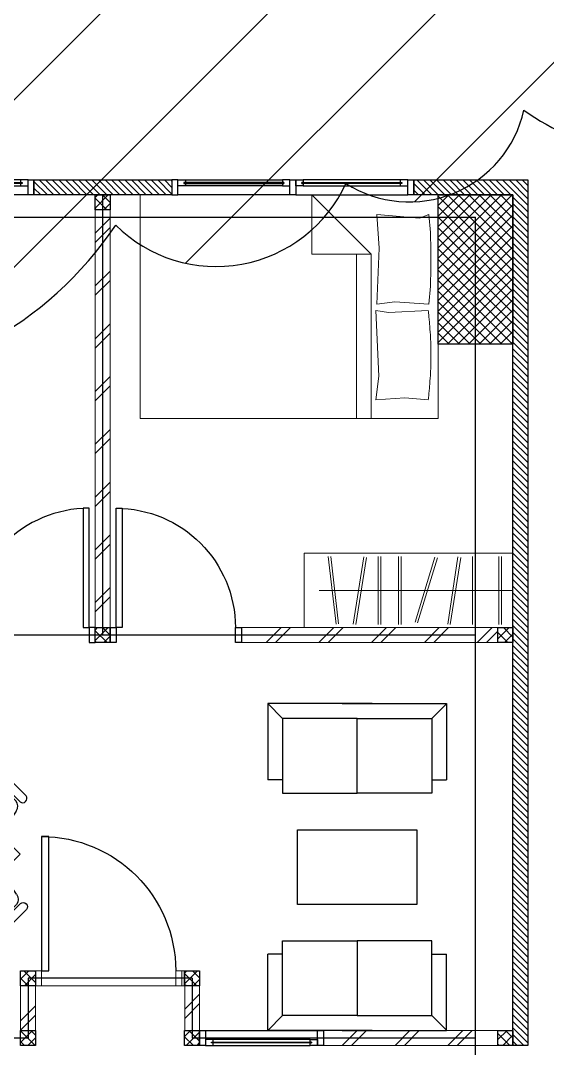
# Model space of a CAD drawing. Header units: millimetres. Extents: x -324 to 75, y -297 to 74.
# Drawn here: x -49.08 to -45.54, y 7.88 to 14.76 of the extents above; entities that cross this region are included whole.
import ezdxf

# ---------------------------------------------------------------- set-up
doc = ezdxf.new("R2010")
doc.units = ezdxf.units.MM
doc.layers.get('defpoints').update_dxf_attribs({"color": 1})
for name, color, linetype, lineweight in [('ars', 11, 'Continuous', 0), ('KOL', 1, 'Continuous', 30), ('KOLOM', 4, 'Continuous', 9), ('lan', 7, 'Continuous', 15), ('tem', 5, 'Continuous', 20)]:
    doc.layers.add(name, color=color, linetype=linetype, lineweight=lineweight)
doc.layers.add('as', color=1, linetype='Continuous', plot=False)
doc.layers.add('FURNITURE', color=68, linetype='Continuous')
doc.layers.add('Kusen', color=30, linetype='Continuous')
doc.styles.add('ATTR', font='romans.shx', dxfattribs={"width": 0.8, "height": 0.56})
pattern_1 = [(45, (0.09994, 0.1431), (-0.1767767, 0.1767767), []), (45, (0.16244, 0.1431), (-0.1767767, 0.1767767), [])]

# ---------------------------------------------------------------- blocks, each defined once
blk = doc.blocks.new('k2')
at = {"layer": 'ars'}
h = blk.add_hatch(dxfattribs=at)
h.set_pattern_fill('_USER', color=256, scale=0.05, angle=45, double=1, pattern_type=0)
h.set_pattern_definition([(45, (0, -5), (-0.03535534, 0.03535534), []), (135, (0, -5), (-0.03535534, -0.03535534), [])])
h.paths.add_polyline_path([(-0.25, -0.5), (0.25, -0.5), (0.25, 0.5), (-0.25, 0.5)])
at = {"layer": 'KOL'}
blk.add_lwpolyline([(-0.25, -0.5), (0.25, -0.5), (0.25, 0.5), (-0.25, 0.5)], close=True, dxfattribs=at)
blk = doc.blocks.new('T. J1')
at = {"layer": 'Kusen'}
for p, q in [((-0.7188, 0.1), (-0.0688, 0.1)), ((0.7212, 0.1), (0.0712, 0.1)), ((-0.0188, 0), (-0.7688, 0)), ((-0.0688, 0.06), (-0.7188, 0.06)), ((0.0212, 0), (0.7712, 0)), ((0.0712, 0.06), (0.7212, 0.06))]:
    blk.add_line(p, q, dxfattribs=at)
for points in [[(-0.8088, 0), (-0.7688, 0), (-0.7688, 0.1), (-0.8088, 0.1)], [(-0.0188, 0), (0.0212, 0), (0.0212, 0.1), (-0.0188, 0.1)], [(0.8112, 0), (0.7712, 0), (0.7712, 0.1), (0.8112, 0.1)]]:
    blk.add_lwpolyline(points, close=True, dxfattribs=at)
for points in [[(-0.7188, 0.0775), (-0.7188, 0.06), (-0.7688, 0.06), (-0.7688, 0.1), (-0.7188, 0.1), (-0.7188, 0.0825), (-0.7288, 0.0825), (-0.7288, 0.0775), (-0.7188, 0.0775)], [(-0.0688, 0.0775), (-0.0688, 0.06), (-0.0188, 0.06), (-0.0188, 0.1), (-0.0688, 0.1), (-0.0688, 0.0825), (-0.0588, 0.0825), (-0.0588, 0.0775), (-0.0688, 0.0775)], [(0.0712, 0.0775), (0.0712, 0.06), (0.0212, 0.06), (0.0212, 0.1), (0.0712, 0.1), (0.0712, 0.0825), (0.0612, 0.0825), (0.0612, 0.0775), (0.0712, 0.0775)], [(0.7212, 0.0775), (0.7212, 0.06), (0.7712, 0.06), (0.7712, 0.1), (0.7212, 0.1), (0.7212, 0.0825), (0.7312, 0.0825), (0.7312, 0.0775), (0.7212, 0.0775)]]:
    blk.add_lwpolyline(points, dxfattribs=at)
at = {"layer": 'Kusen', "color": 141}
for points in [[(-0.7288, 0.0775), (-0.0588, 0.0775), (-0.0588, 0.0825), (-0.7288, 0.0825)], [(0.7312, 0.0775), (0.0612, 0.0775), (0.0612, 0.0825), (0.7312, 0.0825)]]:
    blk.add_lwpolyline(points, close=True, dxfattribs=at)
blk = doc.blocks.new('T. J2')
at = {"layer": 'Kusen'}
for p, q in [((-0.3692, 0.1), (0.2808, 0.1)), ((-0.4192, 0), (0.3308, 0)), ((0.2808, 0.06), (-0.3692, 0.06))]:
    blk.add_line(p, q, dxfattribs=at)
for points in [[(-0.4592, 0), (-0.4192, 0), (-0.4192, 0.1), (-0.4592, 0.1)], [(0.3308, 0), (0.3708, 0), (0.3708, 0.1), (0.3308, 0.1)]]:
    blk.add_lwpolyline(points, close=True, dxfattribs=at)
for points in [[(-0.3692, 0.0775), (-0.3692, 0.06), (-0.4192, 0.06), (-0.4192, 0.1), (-0.3692, 0.1), (-0.3692, 0.0825), (-0.3792, 0.0825), (-0.3792, 0.0775), (-0.3692, 0.0775)], [(0.2808, 0.0775), (0.2808, 0.06), (0.3308, 0.06), (0.3308, 0.1), (0.2808, 0.1), (0.2808, 0.0825), (0.2908, 0.0825), (0.2908, 0.0775), (0.2808, 0.0775)]]:
    blk.add_lwpolyline(points, dxfattribs=at)
at = {"layer": 'Kusen', "color": 141}
blk.add_lwpolyline([(-0.3792, 0.0775), (0.2908, 0.0775), (0.2908, 0.0825), (-0.3792, 0.0825)], close=True, dxfattribs=at)
blk = doc.blocks.new('P.80')
at = {"layer": 'Kusen'}
for points in [[(-69.8094, -74.8368), (-69.7694, -74.8368), (-69.7694, -74.0368), (-69.8094, -74.0368)], [(-70.6094, -74.9368), (-70.5694, -74.9368), (-70.5694, -74.8368), (-70.6094, -74.8368)], [(-69.7694, -74.9368), (-69.7294, -74.9368), (-69.7294, -74.8368), (-69.7694, -74.8368)]]:
    blk.add_lwpolyline(points, close=True, dxfattribs=at)
blk.add_arc((-69.7694, -74.8368), 0.8, 90, 180, dxfattribs=at)
blk = doc.blocks.new('K 10.10')
at = {"layer": 'ars'}
h = blk.add_hatch(dxfattribs=at)
h.set_pattern_fill('_USER', color=256, scale=0.05, angle=45, double=1, pattern_type=0)
h.set_pattern_definition([(45, (0, 0), (-0.035355339, 0.035355339), []), (135, (0, 0), (-0.035355339, -0.035355339), [])])
h.paths.add_polyline_path([(1560.5383, 1380.4069), (1560.6383, 1380.4069), (1560.6383, 1380.5069), (1560.5383, 1380.5069)])
at = {"layer": 'KOL'}
blk.add_lwpolyline([(1560.5383, 1380.4069), (1560.6383, 1380.4069), (1560.6383, 1380.5069), (1560.5383, 1380.5069)], close=True, dxfattribs=at)
blk = doc.blocks.new('P-90')
at = {"layer": 'Kusen'}
blk.add_lwpolyline([(374.6908, -21.5979), (374.7408, -21.5979), (374.7408, -22.4979), (374.6908, -22.4979)], close=True, dxfattribs=at)
at = {"layer": 'Kusen', "lineweight": 9}
for points in [[(373.8008, -22.4979), (373.8408, -22.4979), (373.8408, -22.5979), (373.8008, -22.5979)], [(374.7408, -22.4979), (374.7808, -22.4979), (374.7808, -22.5979), (374.7408, -22.5979)]]:
    blk.add_lwpolyline(points, close=True, dxfattribs=at)
at = {"layer": 'Kusen'}
blk.add_arc((374.7408, -22.4979), 0.9, 90, 180, dxfattribs=at)
blk = doc.blocks.new('BED1')
at = {"color": 0, "linetype": 'Continuous'}
for points in [[(1.9976, 0), (1.9976, 1.4976), (0, 1.4976), (0, 0), (1.9976, 0)], [(1.5484, 1.0993), (1.1489, 1.0993), (1.1489, 1.4976), (1.5484, 1.0993)], [(1.9346, 1.3656), (1.9443, 1.2458), (1.9467, 1.1259), (1.9467, 1.0061), (1.9443, 0.8862), (1.9346, 0.7663), (1.707, 0.7809), (1.586, 0.7663), (1.6017, 1.1404), (1.586, 1.3656), (1.8717, 1.3426), (1.9346, 1.3656)], [(1.4492, 1.0993), (1.4492, 0)], [(1.5484, 1.0993), (1.5484, 0)], [(1.9298, 0.1235), (1.7724, 0.138), (1.5799, 0.1235), (1.5981, 0.2833), (1.5799, 0.7228), (1.6634, 0.7094), (1.9298, 0.7228)], [(1.9298, 0.1235), (1.931, 0.1332), (1.9322, 0.1429), (1.9334, 0.1513), (1.9346, 0.161), (1.9346, 0.1707), (1.9358, 0.1804), (1.937, 0.1889), (1.9383, 0.1985), (1.9383, 0.2082), (1.9395, 0.2179), (1.9407, 0.2264), (1.9407, 0.2361), (1.9419, 0.2458), (1.9419, 0.2542), (1.9431, 0.2639), (1.9431, 0.2736), (1.9443, 0.2833), (1.9443, 0.2918), (1.9455, 0.3015), (1.9455, 0.3111), (1.9455, 0.3208), (1.9467, 0.3293), (1.9467, 0.339), (1.9467, 0.3487), (1.9467, 0.3584), (1.9479, 0.3668), (1.9479, 0.3765), (1.9479, 0.3862), (1.9479, 0.3959), (1.9479, 0.4044), (1.9479, 0.414), (1.9479, 0.4237), (1.9479, 0.4334), (1.9479, 0.4419), (1.9479, 0.4516), (1.9479, 0.4613), (1.9479, 0.4709), (1.9479, 0.4794), (1.9467, 0.4891), (1.9467, 0.4988), (1.9467, 0.5085), (1.9467, 0.5169), (1.9455, 0.5266), (1.9455, 0.5363), (1.9455, 0.546), (1.9443, 0.5545), (1.9443, 0.5642), (1.9431, 0.5738), (1.9431, 0.5835), (1.9419, 0.592), (1.9419, 0.6017), (1.9407, 0.6114), (1.9407, 0.6199), (1.9395, 0.6295), (1.9383, 0.6392), (1.9383, 0.6489), (1.937, 0.6574), (1.9358, 0.6671), (1.9346, 0.6768), (1.9346, 0.6864), (1.9334, 0.6949), (1.9322, 0.7046), (1.931, 0.7143), (1.9298, 0.7228)]]:
    blk.add_lwpolyline(points, dxfattribs=at)
blk = doc.blocks.new('LEMARI1')
for points in [[(0.6998, 0.4988), (-0.6998, 0.4988)], [(-0.6998, 0), (0.6998, 0), (0.6998, 0.4988), (-0.6998, 0.4988), (-0.6998, 0)], [(-0.5387, 0.4758), (-0.4855, 0.023)], [(-0.4685, 0.0254), (-0.5206, 0.477)], [(-0.3002, 0.4746), (-0.3705, 0.0242)], [(-0.3523, 0.0218), (-0.2821, 0.4709)], [(-0.2034, 0.477), (-0.2034, 0.0218)], [(-0.1852, 0.0218), (-0.1852, 0.477)], [(-0.0678, 0.477), (-0.0678, 0.0218)], [(-0.0496, 0.0218), (-0.0496, 0.477)], [(0.1755, 0.4722), (0.0436, 0.0363)], [(0.0605, 0.0315), (0.1937, 0.4673)], [(0.3317, 0.4746), (0.2627, 0.0242)], [(0.2797, 0.0218), (0.3499, 0.4709)], [(0.4286, 0.477), (0.4286, 0.0218)], [(0.4467, 0.0218), (0.4467, 0.477)], [(0.6053, 0.477), (0.6053, 0.0218)], [(0.6235, 0.0218), (0.6235, 0.477)], [(0.6998, 0.2494), (-0.5993, 0.2494)]]:
    blk.add_lwpolyline(points)
blk = doc.blocks.new('Manager Chair')
for p, q in [((6.793595, 0), (-6.793595, 0)), ((6.793595, -2.40006), (-6.793595, -2.40006)), ((-7.308135, -5), (-9.242845, -14.93924)), ((5.764665, -3), (-5.250155, -3)), ((7.82266, -5), (9.757352, -14.93924)), ((-7.822645, -18), (8.337156, -18))]:
    blk.add_line(p, q)
for centre, radius, start, end in [((-6.608415, -1.20003), 1.214231, 98.77222, 261.2278), ((6.608435, -1.20003), 1.214228, 278.7714, 81.22861), ((-4.915795, -5.40289), 2.426032, 97.92188, 170.4409), ((5.430285, -5.40292), 2.42607, 9.559852, 82.07782), ((-6.352795, -15.45813), 2.936262, 169.8216, 239.9611), ((6.867295, -15.45813), 2.936262, 300.0388, 10.17842)]:
    blk.add_arc(centre, radius, start, end)
at = {"style": 'ATTR', "width": 0.8, "flags": 9}
blk.add_attdef('ESTCODE', (0, 0), '', height=0.003816, dxfattribs=at)
blk = doc.blocks.new('mj makan')
blk.add_lwpolyline([(-0.0055, 1.1314), (0.5629, 0.5684), (0, 0), (-0.5684, 0.5629)], close=True)
for p, xscale, yscale, zscale, rotation in [((-0.4923, 1.0685), -0.02383953608250516, 0.02383953608250516, 0.02383953608250516, 44.72219960516194), ((0.4614, 1.0156), -0.02383953608250517, 0.02383953608250517, 0.02383953608250517, 314.7221996051619)]:
    blk.add_blockref('Manager Chair', p, dxfattribs=dict(xscale=xscale, yscale=yscale, zscale=zscale, rotation=rotation))
at = {"extrusion": (0, 0, -1)}
for p, xscale, yscale, zscale, rotation in [((-0.457, 0.1222), -0.02383953608250516, 0.02383953608250516, -0.02383953608250516, 135.277800394838), ((0.4971, 0.0786), -0.0238395360825052, 0.0238395360825052, -0.0238395360825052, 225.2778003948382)]:
    blk.add_blockref('Manager Chair', p, dxfattribs=dict(at, xscale=xscale, yscale=yscale, zscale=zscale, rotation=rotation))
blk = doc.blocks.new('tamu02')
at = {"linetype": 'Continuous'}
for points in [[(-0.5005, 1.2448), (-0.5998, 1.3453)], [(0.1005, 1.3453), (-0.5985, 1.3453), (-0.5985, 0.8339)], [(-0.0993, 1.3453), (0.5998, 1.3453), (0.5998, 0.8339)], [(0.5005, 1.2448), (0.5998, 1.3453)], [(-0.4993, 0.7444), (0, 0.7444), (0, 1.2448), (-0.4993, 1.2448), (-0.4993, 0.7444)], [(0.5005, 0.7444), (0, 0.7444), (0, 1.2448), (0.5005, 1.2448), (0.5005, 0.7444)], [(-0.4993, 0.8339), (-0.5985, 0.8339)], [(0.5005, 0.8339), (0.5998, 0.8339)], [(-0.4993, -0.2444), (0, -0.2444), (0, -0.7448), (-0.4993, -0.7448), (-0.4993, -0.2444)], [(0.5005, -0.2444), (0, -0.2444), (0, -0.7448), (0.5005, -0.7448), (0.5005, -0.2444)], [(0.1005, -0.8453), (-0.5985, -0.8453), (-0.5985, -0.3339)], [(-0.4993, -0.3339), (-0.5985, -0.3339)], [(-0.0993, -0.8453), (0.5998, -0.8453), (0.5998, -0.3339)], [(0.5005, -0.3339), (0.5998, -0.3339)], [(-0.5005, -0.7448), (-0.5998, -0.8453)], [(0.5005, -0.7448), (0.5998, -0.8453)]]:
    blk.add_lwpolyline(points, dxfattribs=at)
blk.add_lwpolyline([(0.4, 0.5), (0.4, 0), (-0.4, 0), (-0.4, 0.5), (0.4, 0.5)])
blk = doc.blocks.new('A-2')
at = {"layer": 'ars'}
h = blk.add_hatch(dxfattribs=at)
h.set_pattern_fill('ANSI31', color=256, scale=0.25, angle=180, style=0)
h.set_pattern_definition([(135, (-524.11158, -325.731844), (0.0220970869, 0.0220970869), [])])
h.paths.add_polyline_path([(35.5322, 14.3677), (34.6072, 14.3677), (34.6072, 14.4677), (35.5322, 14.4677)])
h = blk.add_hatch(dxfattribs=at)
h.set_pattern_fill('ANSI31', color=256, scale=0.25, angle=180, style=0)
h.set_pattern_definition([(135, (-37.18285, 6.66774), (0.022097087, 0.022097087), [])])
h.paths.add_polyline_path([(37.1522, 14.4677), (37.8172, 14.4677), (37.9172, 14.4677), (37.9172, 8.6677), (37.8172, 8.6677), (37.8172, 14.3677), (37.1522, 14.3677)])
h = blk.add_hatch(dxfattribs=at)
h.set_pattern_fill('TEMBOK', color=256, scale=0.25)
h.set_pattern_definition(pattern_1)
h.paths.add_polyline_path([(35.0172, 11.4677), (35.1172, 11.4677), (35.1172, 14.2677), (35.0172, 14.2677)])
h = blk.add_hatch(dxfattribs=at)
h.set_pattern_fill('TEMBOK', color=256, scale=0.25)
h.set_pattern_definition(pattern_1)
h.paths.add_polyline_path([(37.7172, 11.3677), (35.9972, 11.3677), (35.9972, 11.4677), (37.7172, 11.4677)])
h = blk.add_hatch(dxfattribs=at)
h.set_pattern_fill('TEMBOK', color=256, scale=0.25)
h.set_pattern_definition([(45, (0.59994, -6.2569), (-0.1767767, 0.1767767), []), (45, (0.66244, -6.2569), (-0.1767767, 0.1767767), [])])
h.paths.add_polyline_path([(34.5172, 8.7677), (34.6172, 8.7677), (34.6172, 9.0677), (34.5172, 9.0677)])
h = blk.add_hatch(dxfattribs=at)
h.set_pattern_fill('TEMBOK', color=256, scale=0.25)
h.set_pattern_definition([(45, (-0.50006, -6.2569), (-0.1767767, 0.1767767), []), (45, (-0.43756, -6.2569), (-0.1767767, 0.1767767), [])])
h.paths.add_polyline_path([(35.6172, 8.7677), (35.7172, 8.7677), (35.7172, 9.0677), (35.6172, 9.0677)])
h = blk.add_hatch(dxfattribs=at)
h.set_pattern_fill('TEMBOK', color=256, scale=0.25)
h.set_pattern_definition([(45, (-0.45006, -2.5569), (-0.1767767, 0.1767767), []), (45, (-0.38756, -2.5569), (-0.1767767, 0.1767767), [])])
h.paths.add_polyline_path([(37.7172, 8.6677), (36.5472, 8.6677), (36.5472, 8.7677), (37.7172, 8.7677)])
at = {"layer": 'as'}
for p, q in [((35.0672, 14.3677), (35.0672, 11.4177)), ((-36.8328, 14.2177), (37.5672, 14.2177)), ((37.5672, 1.1177), (37.5672, 14.2177)), ((37.5672, 11.4177), (31.3672, 11.4177)), ((34.5672, 9.1177), (34.5672, 8.7177)), ((35.6672, 9.1177), (34.5672, 9.1177)), ((35.6672, 9.1177), (35.6672, 8.7177)), ((34.5672, 8.7177), (31.3672, 8.7177)), ((37.5672, 8.7177), (35.6672, 8.7177))]:
    blk.add_line(p, q, dxfattribs=at)
at = {"layer": 'KOL'}
blk.add_lwpolyline([(35.5322, 14.3677), (34.6072, 14.3677), (34.6072, 14.4677), (35.5322, 14.4677)], close=True, dxfattribs=at)
blk.add_lwpolyline([(37.1522, 14.4677), (37.8172, 14.4677), (37.9172, 14.4677), (37.9172, 8.6677), (37.8172, 8.6677), (37.8172, 14.3677), (37.1522, 14.3677), (37.1522, 14.4677)], dxfattribs=at)
at = {"layer": 'lan'}
blk.add_line((34.6572, 9.0677), (35.5572, 9.0677), dxfattribs=at)
at = {"layer": 'tem'}
for points in [[(35.1172, 11.4677), (35.0172, 11.4677), (35.0172, 14.2677), (35.1172, 14.2677)], [(35.9972, 11.4677), (37.7172, 11.4677), (37.7172, 11.3677), (35.9972, 11.3677)], [(35.5972, 9.0677), (35.6172, 9.0677), (35.6172, 9.1677), (35.5972, 9.1677)], [(34.6172, 8.7677), (34.5172, 8.7677), (34.5172, 9.0677), (34.6172, 9.0677)], [(35.6172, 8.7677), (35.7172, 8.7677), (35.7172, 9.0677), (35.6172, 9.0677)], [(36.5472, 8.7677), (37.7172, 8.7677), (37.7172, 8.6677), (36.5472, 8.6677)]]:
    blk.add_lwpolyline(points, close=True, dxfattribs=at)
at = {"layer": 'ars'}
for name, p in [('BED1', (35.3196, 12.8702)), ('LEMARI1', (37.1174, 11.4677))]:
    blk.add_blockref(name, p, dxfattribs=at)
at = {"layer": 'FURNITURE', "rotation": 180}
blk.add_blockref('tamu02', (36.7737, 10.1131), dxfattribs=at)
at = {"layer": 'FURNITURE', "xscale": -1}
blk.add_blockref('mj makan', (33.9467, 9.3858), dxfattribs=at)
at = {"layer": 'KOL', "xscale": -1, "rotation": 180}
blk.add_blockref('k2', (37.5672, 13.8677), dxfattribs=at)
at = {"layer": 'KOLOM', "extrusion": (0, 0, -1), "zscale": -1, "rotation": 180}
for p in [(1525.5212, 1394.7746), (1525.5212, 1391.8746), (1522.8212, 1391.8746), (1526.0212, 1389.5746), (1524.9212, 1389.5746), (1526.0212, 1389.1746), (1524.9212, 1389.1746), (1522.8212, 1389.1746)]:
    blk.add_blockref('K 10.10', p, dxfattribs=at)
at = {"layer": 'Kusen', "xscale": -1}
for name, p in [('T. J2', (34.148, 14.3677)), ('T. J1', (36.3433, 14.3677)), ('P.80', (-34.6122, 86.3046)), ('P-90', (409.3979, 31.6656))]:
    blk.add_blockref(name, p, dxfattribs=at)
at = {"layer": 'Kusen'}
blk.add_blockref('P.80', (104.7465, 86.3046), dxfattribs=at)
at = {"layer": 'Kusen', "xscale": -1, "rotation": 180}
blk.add_blockref('T. J2', (36.1764, 8.7677), dxfattribs=at)

msp = doc.modelspace()

# ---------------------------------------------------------------- hatches: boundary and pattern name
at = {"layer": 'defpoints'}
h = msp.add_hatch(dxfattribs=at)
h.set_pattern_fill('ANSI31', color=2, scale=0.25, style=0)
h.set_pattern_definition([(45, (47.398, -23.9525), (-0.561266, 0.561266), [])])
edge = h.paths.add_edge_path()
edge.add_arc((-75.606, 17.353), 1.8475, 111.5995, 221.5995)
edge.add_arc((-74.9254, 16.3167), 2.0709, 185.2704, 295.2704)
edge.add_arc((-73.0243, 15.1562), 1.2417, 215, 325)
edge.add_arc((-68.3035, 16.6194), 4.2953, 210.4289, 320.4289)
edge.add_arc((-62.9023, 14.9289), 2.3373, 206.57817, 316.57817)
edge.add_arc((-58.3287, 15.3362), 3.5109, 215, 325)
edge.add_arc((-53.9797, 14.3538), 1.7983, 215, 325)
edge.add_arc((-50.4969, 14.7818), 2.4837, 215.98715, 325.98715)
edge.add_arc((-47.7647, 14.073), 0.9574, 225.29861, 335.29861)
edge.add_arc((-46.4705, 14.3357), 0.7871, 237.36764, 347.36764)
edge.add_arc((-44.8501, 15.335), 1.4487, 233.9595, 343.9595)
edge.add_arc((-43.5804, 15.6324), 0.7084, 279.9695, 389.9695)
edge.add_arc((-43.0752, 17.6341), 1.6514, 273.76588, 383.76588)
edge.add_arc((-44.9973, 17.3059), 3.5743, 16.14186, 126.14185)
edge.add_arc((-49.4974, 18.3086), 3.0448, 38.22253, 148.22253)
edge.add_arc((-54.8916, 17.9473), 3.4253, 35, 145)
edge.add_arc((-61.3239, 17.4772), 4.3681, 33.87739, 143.87739)
edge.add_arc((-70.2256, 15.5585), 7.0047, 39.90604, 149.90604)

# ---------------------------------------------------------------- linework, layer by layer
at = {"layer": 'defpoints', "color": 2}
msp.add_lwpolyline([(-76.2861, 19.0708, 0.520567), (-76.9875, 16.1265, 0.520567), (-74.0414, 14.444, 0.520567), (-72.0072, 14.444, 0.520567), (-64.9926, 13.8832, 0.520567), (-61.2047, 13.3224, 0.520567), (-55.4527, 13.3224, 0.520567), (-52.5066, 13.3224, 0.520567), (-48.4381, 13.3925, 0.520567), (-46.8949, 13.6729, 0.520567), (-45.7024, 14.1636, 0.520567), (-43.4578, 14.9347, 0.520567), (-42.9668, 15.9863, 0.520567), (-41.5638, 18.2997, 0.520567), (-47.1054, 20.1924, 0.520567), (-52.0857, 19.912, 0.520567), (-57.6974, 19.912, 0.520567), (-64.8523, 20.0522, 0.520567)], format="xyb", close=True, dxfattribs=at)

# ---------------------------------------------------------------- block references
msp.add_blockref('A-2', (-83.5933, -0.772))

doc.saveas('drawing.dxf')
